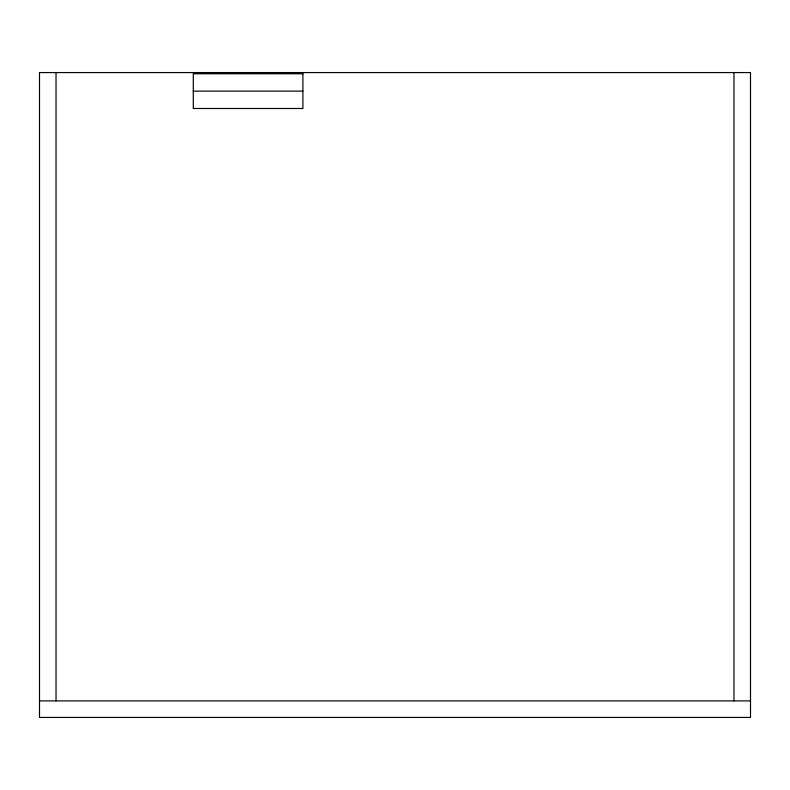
<?xml version="1.0" encoding="UTF-8"?>
<svg xmlns="http://www.w3.org/2000/svg" width="790" height="790" viewBox="0 0 790 790"><rect width="100%" height="100%" fill="white"/><g stroke="black" fill="none" stroke-linecap="round" stroke-linejoin="round"><path stroke-width="1.19" d="M193.283 91.117L302.906 91.117M39.5 700.898L750.5 700.898M733.969 72.571L733.969 700.898M56.031 72.571L56.031 700.898M750.5 72.571L39.5 72.571L39.5 717.429L750.5 717.429L750.5 72.571M302.906 73.756L193.283 73.756L193.283 108.487L302.906 108.487L302.906 73.756"/></g></svg>
